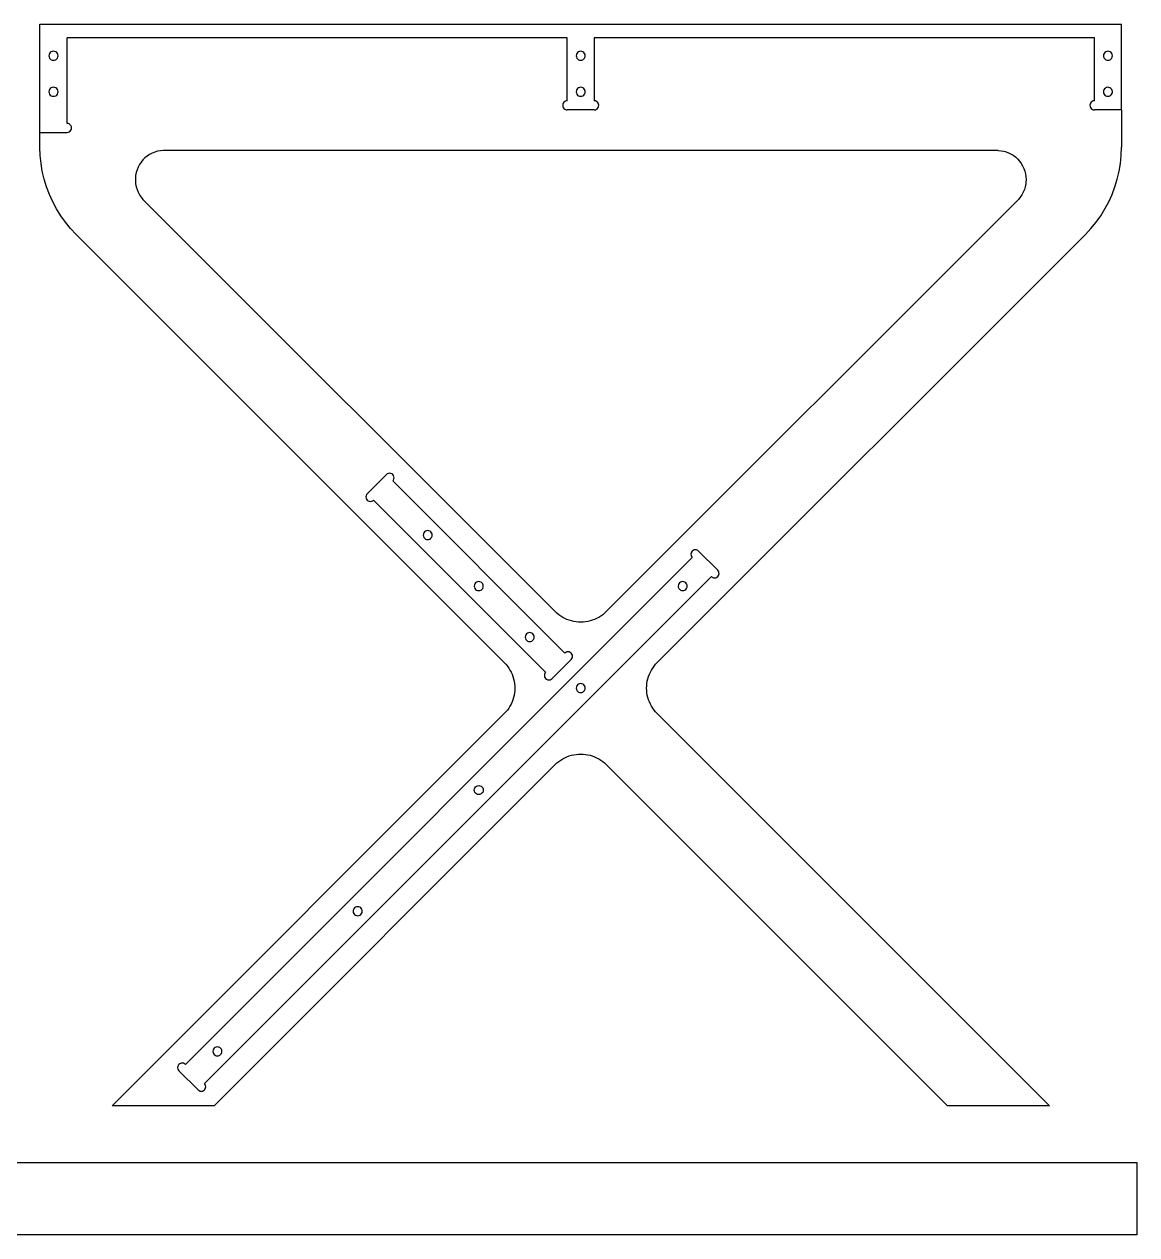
# Model space of a CAD drawing. Extents: x -30.7 to 30.7, y -35.1 to 35.1.
# Drawn here: x -0.21 to 30.65, y 1.54 to 35.12 of the extents above; entities that cross this region are included whole.
import ezdxf

# ---------------------------------------------------------------- set-up
doc = ezdxf.new("R2010")
doc.units = 0
doc.header["$MEASUREMENT"] = 0
doc.layers.get('0').update_dxf_attribs({"linetype": 'CONTINUOUS'})

msp = doc.modelspace()

# ---------------------------------------------------------------- linework, layer by layer
for p, q in [((0.225, 35.119), (30.225, 35.119)), ((0.225, 32.119), (0.225, 35.119)), ((30.225, 32.744), (30.225, 35.119)), ((0.975, 32.369), (0.975, 34.744)), ((14.85, 34.744), (0.975, 34.744)), ((14.85, 32.994), (14.85, 34.744)), ((15.6, 34.744), (15.6, 32.994)), ((29.475, 34.744), (15.6, 34.744)), ((29.475, 32.994), (29.475, 34.744)), ((0.479, 34.276), (0.475, 34.244)), ((0.492, 34.306), (0.479, 34.276)), ((0.511, 34.332), (0.492, 34.306)), ((0.537, 34.352), (0.511, 34.332)), ((0.567, 34.364), (0.537, 34.352)), ((0.6, 34.369), (0.567, 34.364)), ((0.632, 34.364), (0.6, 34.369)), ((0.662, 34.352), (0.632, 34.364)), ((0.688, 34.332), (0.662, 34.352)), ((0.708, 34.306), (0.688, 34.332)), ((0.721, 34.276), (0.708, 34.306)), ((0.725, 34.244), (0.721, 34.276)), ((15.104, 34.276), (15.1, 34.244)), ((15.117, 34.306), (15.104, 34.276)), ((15.136, 34.332), (15.117, 34.306)), ((15.162, 34.352), (15.136, 34.332)), ((15.192, 34.364), (15.162, 34.352)), ((15.225, 34.369), (15.192, 34.364)), ((15.257, 34.364), (15.225, 34.369)), ((15.287, 34.352), (15.257, 34.364)), ((15.313, 34.332), (15.287, 34.352)), ((15.333, 34.306), (15.313, 34.332)), ((15.346, 34.276), (15.333, 34.306)), ((15.35, 34.244), (15.346, 34.276)), ((29.729, 34.276), (29.725, 34.244)), ((29.742, 34.306), (29.729, 34.276)), ((29.761, 34.332), (29.742, 34.306)), ((29.787, 34.352), (29.761, 34.332)), ((29.817, 34.364), (29.787, 34.352)), ((29.85, 34.369), (29.817, 34.364)), ((29.882, 34.364), (29.85, 34.369)), ((29.912, 34.352), (29.882, 34.364)), ((29.938, 34.332), (29.912, 34.352)), ((29.958, 34.306), (29.938, 34.332)), ((29.971, 34.276), (29.958, 34.306)), ((29.975, 34.244), (29.971, 34.276)), ((0.475, 34.244), (0.479, 34.211)), ((0.479, 34.211), (0.492, 34.181)), ((0.492, 34.181), (0.511, 34.155)), ((0.511, 34.155), (0.537, 34.135)), ((0.537, 34.135), (0.567, 34.123)), ((0.567, 34.123), (0.6, 34.119)), ((0.6, 34.119), (0.632, 34.123)), ((0.632, 34.123), (0.662, 34.135)), ((0.662, 34.135), (0.688, 34.155)), ((0.688, 34.155), (0.708, 34.181)), ((0.708, 34.181), (0.721, 34.211)), ((0.721, 34.211), (0.725, 34.244)), ((15.1, 34.244), (15.104, 34.211)), ((15.104, 34.211), (15.117, 34.181)), ((15.117, 34.181), (15.136, 34.155)), ((15.136, 34.155), (15.162, 34.135)), ((15.162, 34.135), (15.192, 34.123)), ((15.192, 34.123), (15.225, 34.119)), ((15.225, 34.119), (15.257, 34.123)), ((15.257, 34.123), (15.287, 34.135)), ((15.287, 34.135), (15.313, 34.155)), ((15.313, 34.155), (15.333, 34.181)), ((15.333, 34.181), (15.346, 34.211)), ((15.346, 34.211), (15.35, 34.244)), ((29.725, 34.244), (29.729, 34.211)), ((29.729, 34.211), (29.742, 34.181)), ((29.742, 34.181), (29.761, 34.155)), ((29.761, 34.155), (29.787, 34.135)), ((29.787, 34.135), (29.817, 34.123)), ((29.817, 34.123), (29.85, 34.119)), ((29.85, 34.119), (29.882, 34.123)), ((29.882, 34.123), (29.912, 34.135)), ((29.912, 34.135), (29.938, 34.155)), ((29.938, 34.155), (29.958, 34.181)), ((29.958, 34.181), (29.971, 34.211)), ((29.971, 34.211), (29.975, 34.244)), ((0.479, 33.276), (0.475, 33.244)), ((0.475, 33.244), (0.479, 33.211)), ((0.492, 33.306), (0.479, 33.276)), ((0.511, 33.332), (0.492, 33.306)), ((0.537, 33.352), (0.511, 33.332)), ((0.567, 33.364), (0.537, 33.352)), ((0.6, 33.369), (0.567, 33.364)), ((0.632, 33.364), (0.6, 33.369)), ((0.662, 33.352), (0.632, 33.364)), ((0.688, 33.332), (0.662, 33.352)), ((0.708, 33.306), (0.688, 33.332)), ((0.721, 33.276), (0.708, 33.306)), ((0.725, 33.244), (0.721, 33.276)), ((0.721, 33.211), (0.725, 33.244)), ((15.104, 33.276), (15.1, 33.244)), ((15.1, 33.244), (15.104, 33.211)), ((15.117, 33.306), (15.104, 33.276)), ((15.136, 33.332), (15.117, 33.306)), ((15.162, 33.352), (15.136, 33.332)), ((15.192, 33.364), (15.162, 33.352)), ((15.225, 33.369), (15.192, 33.364)), ((15.257, 33.364), (15.225, 33.369)), ((15.287, 33.352), (15.257, 33.364)), ((15.313, 33.332), (15.287, 33.352)), ((15.333, 33.306), (15.313, 33.332)), ((15.346, 33.276), (15.333, 33.306)), ((15.35, 33.244), (15.346, 33.276)), ((15.346, 33.211), (15.35, 33.244)), ((29.728, 33.27), (29.725, 33.237)), ((29.739, 33.301), (29.728, 33.27)), ((29.757, 33.327), (29.739, 33.301)), ((29.782, 33.349), (29.757, 33.327)), ((29.811, 33.363), (29.782, 33.349)), ((29.844, 33.368), (29.811, 33.363)), ((29.876, 33.366), (29.844, 33.368)), ((29.907, 33.355), (29.876, 33.366)), ((29.934, 33.336), (29.907, 33.355)), ((29.955, 33.311), (29.934, 33.336)), ((29.969, 33.282), (29.955, 33.311)), ((29.975, 33.25), (29.969, 33.282)), ((29.972, 33.217), (29.975, 33.25)), ((0.479, 33.211), (0.492, 33.181)), ((0.492, 33.181), (0.511, 33.155)), ((0.511, 33.155), (0.537, 33.135)), ((0.537, 33.135), (0.567, 33.123)), ((0.567, 33.123), (0.6, 33.119)), ((0.6, 33.119), (0.632, 33.123)), ((0.632, 33.123), (0.662, 33.135)), ((0.662, 33.135), (0.688, 33.155)), ((0.688, 33.155), (0.708, 33.181)), ((0.708, 33.181), (0.721, 33.211)), ((14.742, 32.931), (14.729, 32.901)), ((14.761, 32.957), (14.742, 32.931)), ((14.787, 32.977), (14.761, 32.957)), ((14.817, 32.989), (14.787, 32.977)), ((14.85, 32.994), (14.817, 32.989)), ((15.104, 33.211), (15.117, 33.181)), ((15.117, 33.181), (15.136, 33.155)), ((15.136, 33.155), (15.162, 33.135)), ((15.162, 33.135), (15.192, 33.123)), ((15.192, 33.123), (15.225, 33.119)), ((15.225, 33.119), (15.257, 33.123)), ((15.257, 33.123), (15.287, 33.135)), ((15.287, 33.135), (15.313, 33.155)), ((15.313, 33.155), (15.333, 33.181)), ((15.333, 33.181), (15.346, 33.211)), ((15.632, 32.989), (15.6, 32.994)), ((15.662, 32.977), (15.632, 32.989)), ((15.688, 32.957), (15.662, 32.977)), ((15.708, 32.931), (15.688, 32.957)), ((15.721, 32.901), (15.708, 32.931)), ((29.367, 32.931), (29.354, 32.901)), ((29.386, 32.957), (29.367, 32.931)), ((29.412, 32.977), (29.386, 32.957)), ((29.442, 32.989), (29.412, 32.977)), ((29.475, 32.994), (29.442, 32.989)), ((29.725, 33.237), (29.731, 33.205)), ((29.731, 33.205), (29.745, 33.176)), ((29.745, 33.176), (29.766, 33.151)), ((29.766, 33.151), (29.793, 33.132)), ((29.793, 33.132), (29.823, 33.121)), ((29.823, 33.121), (29.856, 33.119)), ((29.856, 33.119), (29.888, 33.125)), ((29.888, 33.125), (29.918, 33.139)), ((29.918, 33.139), (29.942, 33.16)), ((29.942, 33.16), (29.961, 33.187)), ((29.961, 33.187), (29.972, 33.217)), ((14.729, 32.901), (14.725, 32.869)), ((14.725, 32.869), (14.729, 32.836)), ((14.729, 32.836), (14.742, 32.806)), ((14.742, 32.806), (14.761, 32.78)), ((14.761, 32.78), (14.787, 32.76)), ((14.787, 32.76), (14.817, 32.748)), ((14.817, 32.748), (14.85, 32.744)), ((15.6, 32.744), (14.85, 32.744)), ((15.6, 32.744), (15.632, 32.748)), ((15.632, 32.748), (15.662, 32.76)), ((15.662, 32.76), (15.688, 32.78)), ((15.688, 32.78), (15.708, 32.806)), ((15.708, 32.806), (15.721, 32.836)), ((15.725, 32.869), (15.721, 32.901)), ((15.721, 32.836), (15.725, 32.869)), ((29.354, 32.901), (29.35, 32.869)), ((29.35, 32.869), (29.354, 32.836)), ((29.354, 32.836), (29.367, 32.806)), ((29.367, 32.806), (29.386, 32.78)), ((29.386, 32.78), (29.412, 32.76)), ((29.412, 32.76), (29.442, 32.748)), ((29.442, 32.748), (29.475, 32.744)), ((30.225, 32.744), (29.475, 32.744)), ((30.225, 32.744), (30.225, 31.704)), ((1.007, 32.364), (0.975, 32.369)), ((1.037, 32.352), (1.007, 32.364)), ((1.063, 32.332), (1.037, 32.352)), ((1.083, 32.306), (1.063, 32.332)), ((1.096, 32.276), (1.083, 32.306)), ((1.1, 32.244), (1.096, 32.276)), ((1.096, 32.211), (1.1, 32.244)), ((0.225, 31.704), (0.225, 32.119)), ((0.225, 32.119), (0.975, 32.119)), ((0.975, 32.119), (1.007, 32.123)), ((1.007, 32.123), (1.037, 32.135)), ((1.037, 32.135), (1.063, 32.155)), ((1.063, 32.155), (1.083, 32.181)), ((1.083, 32.181), (1.096, 32.211)), ((0.232, 31.481), (0.225, 31.704)), ((3.41, 31.573), (3.336, 31.543)), ((3.487, 31.596), (3.41, 31.573)), ((3.565, 31.611), (3.487, 31.596)), ((3.645, 31.619), (3.565, 31.611)), ((26.805, 31.619), (3.645, 31.619)), ((26.805, 31.619), (26.884, 31.611)), ((26.884, 31.611), (26.963, 31.596)), ((26.963, 31.596), (27.001, 31.585)), ((27.001, 31.585), (27.077, 31.559)), ((30.217, 31.481), (30.225, 31.704)), ((0.254, 31.259), (0.232, 31.481)), ((0.29, 31.038), (0.254, 31.259)), ((3.03, 31.292), (2.986, 31.226)), ((3.081, 31.354), (3.03, 31.292)), ((3.138, 31.41), (3.081, 31.354)), ((3.199, 31.461), (3.138, 31.41)), ((3.266, 31.505), (3.199, 31.461)), ((3.336, 31.543), (3.266, 31.505)), ((27.077, 31.559), (27.149, 31.525)), ((27.149, 31.525), (27.217, 31.484)), ((27.217, 31.484), (27.282, 31.436)), ((27.282, 31.436), (27.341, 31.383)), ((27.341, 31.383), (27.395, 31.323)), ((27.395, 31.323), (27.442, 31.259)), ((27.442, 31.259), (27.484, 31.191)), ((30.159, 31.038), (30.196, 31.259)), ((30.196, 31.259), (30.217, 31.481)), ((0.341, 30.821), (0.29, 31.038)), ((2.879, 30.926), (2.874, 30.887)), ((2.894, 31.005), (2.879, 30.926)), ((2.918, 31.081), (2.894, 31.005)), ((2.948, 31.155), (2.918, 31.081)), ((2.986, 31.226), (2.948, 31.155)), ((27.484, 31.191), (27.518, 31.119)), ((27.518, 31.119), (27.545, 31.043)), ((27.545, 31.043), (27.564, 30.966)), ((27.564, 30.966), (27.576, 30.887)), ((30.108, 30.821), (30.159, 31.038)), ((0.406, 30.607), (0.341, 30.821)), ((0.485, 30.398), (0.406, 30.607)), ((2.874, 30.887), (2.87, 30.807)), ((2.87, 30.807), (2.871, 30.767)), ((2.871, 30.767), (2.879, 30.687)), ((2.879, 30.687), (2.895, 30.609)), ((2.895, 30.609), (2.918, 30.533)), ((27.555, 30.609), (27.531, 30.533)), ((27.57, 30.687), (27.555, 30.609)), ((27.575, 30.727), (27.57, 30.687)), ((27.579, 30.807), (27.575, 30.727)), ((27.576, 30.887), (27.579, 30.807)), ((29.965, 30.398), (30.044, 30.607)), ((30.044, 30.607), (30.108, 30.821)), ((0.577, 30.194), (0.485, 30.398)), ((2.918, 30.533), (2.949, 30.459)), ((2.949, 30.459), (2.967, 30.423)), ((2.967, 30.423), (3.008, 30.355)), ((3.008, 30.355), (3.031, 30.322)), ((3.031, 30.322), (3.082, 30.261)), ((14.518, 18.826), (3.082, 30.261)), ((27.367, 30.261), (15.932, 18.826)), ((27.418, 30.322), (27.367, 30.261)), ((27.463, 30.389), (27.418, 30.322)), ((27.501, 30.459), (27.463, 30.389)), ((27.531, 30.533), (27.501, 30.459)), ((29.873, 30.194), (29.965, 30.398)), ((0.682, 29.997), (0.577, 30.194)), ((0.8, 29.807), (0.682, 29.997)), ((29.649, 29.807), (29.767, 29.997)), ((29.767, 29.997), (29.873, 30.194)), ((0.93, 29.626), (0.8, 29.807)), ((1.072, 29.453), (0.93, 29.626)), ((29.378, 29.453), (29.519, 29.626)), ((29.519, 29.626), (29.649, 29.807)), ((1.225, 29.29), (1.072, 29.453)), ((13.103, 17.411), (1.225, 29.29)), ((17.346, 17.411), (29.225, 29.29)), ((29.225, 29.29), (29.378, 29.453)), ((9.834, 22.626), (9.303, 22.096)), ((9.86, 22.645), (9.834, 22.626)), ((9.89, 22.658), (9.86, 22.645)), ((9.922, 22.662), (9.89, 22.658)), ((9.955, 22.658), (9.922, 22.662)), ((9.985, 22.645), (9.955, 22.658)), ((10.011, 22.626), (9.985, 22.645)), ((10.031, 22.6), (10.011, 22.626)), ((10.043, 22.569), (10.031, 22.6)), ((10.031, 22.475), (10.043, 22.505)), ((10.047, 22.537), (10.043, 22.569)), ((10.043, 22.505), (10.047, 22.537)), ((10.011, 22.449), (10.031, 22.475)), ((14.784, 17.676), (10.011, 22.449)), ((9.27, 22.04), (9.266, 22.008)), ((9.266, 22.008), (9.27, 21.975)), ((9.283, 22.07), (9.27, 22.04)), ((9.27, 21.975), (9.283, 21.945)), ((9.303, 22.096), (9.283, 22.07)), ((9.283, 21.945), (9.303, 21.919)), ((9.303, 21.919), (9.329, 21.899)), ((9.329, 21.899), (9.359, 21.887)), ((9.359, 21.887), (9.391, 21.883)), ((9.391, 21.883), (9.423, 21.887)), ((9.423, 21.887), (9.454, 21.899)), ((9.454, 21.899), (9.48, 21.919)), ((9.48, 21.919), (14.252, 17.146)), ((10.861, 20.979), (10.857, 20.947)), ((10.857, 20.947), (10.861, 20.915)), ((10.874, 21.009), (10.861, 20.979)), ((10.861, 20.915), (10.874, 20.884)), ((10.894, 21.035), (10.874, 21.009)), ((10.874, 20.884), (10.894, 20.859)), ((10.92, 21.055), (10.894, 21.035)), ((10.894, 20.859), (10.92, 20.839)), ((10.95, 21.068), (10.92, 21.055)), ((10.92, 20.839), (10.95, 20.826)), ((10.982, 21.072), (10.95, 21.068)), ((10.95, 20.826), (10.982, 20.822)), ((11.014, 21.068), (10.982, 21.072)), ((10.982, 20.822), (11.014, 20.826)), ((11.045, 21.055), (11.014, 21.068)), ((11.014, 20.826), (11.045, 20.839)), ((11.071, 21.035), (11.045, 21.055)), ((11.045, 20.839), (11.071, 20.859)), ((11.09, 21.009), (11.071, 21.035)), ((11.071, 20.859), (11.09, 20.884)), ((11.103, 20.979), (11.09, 21.009)), ((11.09, 20.884), (11.103, 20.915)), ((11.107, 20.947), (11.103, 20.979)), ((11.103, 20.915), (11.107, 20.947)), ((18.318, 20.505), (18.298, 20.479)), ((18.344, 20.525), (18.318, 20.505)), ((18.374, 20.537), (18.344, 20.525)), ((18.407, 20.542), (18.374, 20.537)), ((18.439, 20.537), (18.407, 20.542)), ((18.469, 20.525), (18.439, 20.537)), ((18.495, 20.505), (18.469, 20.525)), ((18.495, 20.505), (19.025, 19.975)), ((4.258, 6.268), (18.318, 20.328)), ((18.286, 20.449), (18.282, 20.417)), ((18.282, 20.417), (18.286, 20.384)), ((18.298, 20.479), (18.286, 20.449)), ((18.286, 20.384), (18.298, 20.354)), ((18.298, 20.354), (18.318, 20.328)), ((19.045, 19.949), (19.025, 19.975)), ((19.025, 19.798), (19.045, 19.824)), ((19.058, 19.919), (19.045, 19.949)), ((19.045, 19.824), (19.058, 19.854)), ((19.062, 19.886), (19.058, 19.919)), ((19.058, 19.854), (19.062, 19.886)), ((18.849, 19.798), (4.788, 5.737)), ((12.276, 19.565), (12.271, 19.533)), ((12.271, 19.533), (12.276, 19.5)), ((12.288, 19.595), (12.276, 19.565)), ((12.276, 19.5), (12.288, 19.47)), ((12.308, 19.621), (12.288, 19.595)), ((12.334, 19.641), (12.308, 19.621)), ((12.364, 19.653), (12.334, 19.641)), ((12.396, 19.658), (12.364, 19.653)), ((12.429, 19.653), (12.396, 19.658)), ((12.459, 19.641), (12.429, 19.653)), ((12.485, 19.621), (12.459, 19.641)), ((12.505, 19.595), (12.485, 19.621)), ((12.517, 19.565), (12.505, 19.595)), ((12.505, 19.47), (12.517, 19.5)), ((12.521, 19.533), (12.517, 19.565)), ((12.517, 19.5), (12.521, 19.533)), ((17.933, 19.566), (17.928, 19.534)), ((17.928, 19.534), (17.932, 19.501)), ((17.932, 19.501), (17.945, 19.471)), ((17.945, 19.596), (17.933, 19.566)), ((17.965, 19.622), (17.945, 19.596)), ((17.991, 19.641), (17.965, 19.622)), ((18.022, 19.654), (17.991, 19.641)), ((18.054, 19.658), (18.022, 19.654)), ((18.086, 19.653), (18.054, 19.658)), ((18.116, 19.641), (18.086, 19.653)), ((18.142, 19.621), (18.116, 19.641)), ((18.162, 19.595), (18.142, 19.621)), ((18.161, 19.47), (18.174, 19.5)), ((18.174, 19.564), (18.162, 19.595)), ((18.178, 19.532), (18.174, 19.564)), ((18.174, 19.5), (18.178, 19.532)), ((18.849, 19.798), (18.875, 19.778)), ((18.875, 19.778), (18.905, 19.766)), ((18.905, 19.766), (18.937, 19.761)), ((18.937, 19.761), (18.969, 19.766)), ((18.969, 19.766), (19, 19.778)), ((19, 19.778), (19.025, 19.798)), ((12.288, 19.47), (12.308, 19.444)), ((12.308, 19.444), (12.334, 19.424)), ((12.334, 19.424), (12.364, 19.412)), ((12.364, 19.412), (12.396, 19.408)), ((12.396, 19.408), (12.429, 19.412)), ((12.429, 19.412), (12.459, 19.424)), ((12.459, 19.424), (12.485, 19.444)), ((12.485, 19.444), (12.505, 19.47)), ((17.945, 19.471), (17.964, 19.445)), ((17.964, 19.445), (17.99, 19.425)), ((17.99, 19.425), (18.02, 19.412)), ((18.02, 19.412), (18.052, 19.408)), ((18.052, 19.408), (18.085, 19.412)), ((18.085, 19.412), (18.115, 19.424)), ((18.115, 19.424), (18.141, 19.444)), ((18.141, 19.444), (18.161, 19.47)), ((14.565, 18.781), (14.518, 18.826)), ((15.932, 18.826), (15.884, 18.781)), ((14.616, 18.739), (14.565, 18.781)), ((14.669, 18.701), (14.616, 18.739)), ((14.725, 18.667), (14.669, 18.701)), ((14.782, 18.636), (14.725, 18.667)), ((14.842, 18.609), (14.782, 18.636)), ((14.903, 18.586), (14.842, 18.609)), ((14.966, 18.567), (14.903, 18.586)), ((15.03, 18.552), (14.966, 18.567)), ((15.094, 18.541), (15.03, 18.552)), ((15.159, 18.535), (15.094, 18.541)), ((15.225, 18.533), (15.159, 18.535)), ((15.29, 18.535), (15.225, 18.533)), ((15.355, 18.541), (15.29, 18.535)), ((15.42, 18.552), (15.355, 18.541)), ((15.484, 18.567), (15.42, 18.552)), ((15.546, 18.586), (15.484, 18.567)), ((15.607, 18.609), (15.546, 18.586)), ((15.667, 18.636), (15.607, 18.609)), ((15.725, 18.667), (15.667, 18.636)), ((15.78, 18.701), (15.725, 18.667)), ((15.834, 18.739), (15.78, 18.701)), ((15.884, 18.781), (15.834, 18.739)), ((13.69, 18.151), (13.686, 18.119)), ((13.702, 18.181), (13.69, 18.151)), ((13.722, 18.207), (13.702, 18.181)), ((13.748, 18.227), (13.722, 18.207)), ((13.778, 18.239), (13.748, 18.227)), ((13.811, 18.244), (13.778, 18.239)), ((13.843, 18.239), (13.811, 18.244)), ((13.873, 18.227), (13.843, 18.239)), ((13.899, 18.207), (13.873, 18.227)), ((13.919, 18.181), (13.899, 18.207)), ((13.931, 18.151), (13.919, 18.181)), ((13.936, 18.119), (13.931, 18.151)), ((13.686, 18.119), (13.69, 18.086)), ((13.69, 18.086), (13.702, 18.056)), ((13.702, 18.056), (13.722, 18.03)), ((13.722, 18.03), (13.748, 18.01)), ((13.748, 18.01), (13.778, 17.998)), ((13.778, 17.998), (13.811, 17.994)), ((13.811, 17.994), (13.843, 17.998)), ((13.843, 17.998), (13.873, 18.01)), ((13.873, 18.01), (13.899, 18.03)), ((13.899, 18.03), (13.919, 18.056)), ((13.919, 18.056), (13.931, 18.086)), ((13.931, 18.086), (13.936, 18.119)), ((14.429, 16.969), (14.96, 17.499)), ((14.809, 17.696), (14.784, 17.676)), ((14.84, 17.708), (14.809, 17.696)), ((14.872, 17.712), (14.84, 17.708)), ((14.904, 17.708), (14.872, 17.712)), ((14.934, 17.696), (14.904, 17.708)), ((14.96, 17.676), (14.934, 17.696)), ((14.98, 17.65), (14.96, 17.676)), ((14.96, 17.499), (14.98, 17.525)), ((14.993, 17.62), (14.98, 17.65)), ((14.98, 17.525), (14.993, 17.555)), ((14.997, 17.587), (14.993, 17.62)), ((14.993, 17.555), (14.997, 17.587)), ((13.103, 17.411), (13.148, 17.364)), ((13.148, 17.364), (13.19, 17.313)), ((13.19, 17.313), (13.228, 17.26)), ((13.228, 17.26), (13.262, 17.204)), ((13.262, 17.204), (13.293, 17.147)), ((13.293, 17.147), (13.32, 17.087)), ((14.252, 17.146), (14.233, 17.12)), ((17.129, 17.087), (17.156, 17.147)), ((17.156, 17.147), (17.187, 17.204)), ((17.187, 17.204), (17.222, 17.26)), ((17.222, 17.26), (17.26, 17.313)), ((17.26, 17.313), (17.301, 17.364)), ((17.301, 17.364), (17.346, 17.411)), ((13.32, 17.087), (13.343, 17.026)), ((13.343, 17.026), (13.362, 16.963)), ((13.362, 16.963), (13.377, 16.899)), ((13.377, 16.899), (13.388, 16.835)), ((13.388, 16.835), (13.394, 16.77)), ((14.22, 17.09), (14.216, 17.058)), ((14.216, 17.058), (14.22, 17.026)), ((14.233, 17.12), (14.22, 17.09)), ((14.22, 17.026), (14.233, 16.995)), ((14.233, 16.995), (14.252, 16.969)), ((14.252, 16.969), (14.278, 16.95)), ((14.278, 16.95), (14.309, 16.937)), ((14.309, 16.937), (14.341, 16.933)), ((14.341, 16.933), (14.373, 16.937)), ((14.373, 16.937), (14.403, 16.95)), ((14.403, 16.95), (14.429, 16.969)), ((15.136, 16.793), (15.117, 16.767)), ((15.162, 16.813), (15.136, 16.793)), ((15.192, 16.825), (15.162, 16.813)), ((15.225, 16.829), (15.192, 16.825)), ((15.257, 16.825), (15.225, 16.829)), ((15.287, 16.813), (15.257, 16.825)), ((15.313, 16.793), (15.287, 16.813)), ((15.333, 16.767), (15.313, 16.793)), ((17.055, 16.77), (17.062, 16.835)), ((17.062, 16.835), (17.072, 16.899)), ((17.072, 16.899), (17.087, 16.963)), ((17.087, 16.963), (17.106, 17.026)), ((17.106, 17.026), (17.129, 17.087)), ((13.377, 16.509), (13.362, 16.446)), ((13.388, 16.574), (13.377, 16.509)), ((13.394, 16.639), (13.388, 16.574)), ((13.394, 16.77), (13.396, 16.704)), ((13.396, 16.704), (13.394, 16.639)), ((15.104, 16.737), (15.1, 16.704)), ((15.1, 16.704), (15.104, 16.672)), ((15.117, 16.767), (15.104, 16.737)), ((15.104, 16.672), (15.117, 16.642)), ((15.117, 16.642), (15.136, 16.616)), ((15.136, 16.616), (15.162, 16.596)), ((15.162, 16.596), (15.192, 16.584)), ((15.192, 16.584), (15.225, 16.579)), ((15.225, 16.579), (15.257, 16.584)), ((15.257, 16.584), (15.287, 16.596)), ((15.287, 16.596), (15.313, 16.616)), ((15.313, 16.616), (15.333, 16.642)), ((15.346, 16.737), (15.333, 16.767)), ((15.333, 16.642), (15.346, 16.672)), ((15.35, 16.704), (15.346, 16.737)), ((15.346, 16.672), (15.35, 16.704)), ((17.053, 16.704), (17.055, 16.77)), ((17.055, 16.639), (17.053, 16.704)), ((17.062, 16.574), (17.055, 16.639)), ((17.072, 16.509), (17.062, 16.574)), ((17.087, 16.446), (17.072, 16.509)), ((13.228, 16.149), (13.19, 16.096)), ((13.262, 16.204), (13.228, 16.149)), ((13.293, 16.262), (13.262, 16.204)), ((13.32, 16.322), (13.293, 16.262)), ((13.343, 16.383), (13.32, 16.322)), ((13.362, 16.446), (13.343, 16.383)), ((17.106, 16.383), (17.087, 16.446)), ((17.129, 16.322), (17.106, 16.383)), ((17.156, 16.262), (17.129, 16.322)), ((17.187, 16.204), (17.156, 16.262)), ((17.222, 16.149), (17.187, 16.204)), ((17.26, 16.096), (17.222, 16.149)), ((13.103, 15.997), (2.225, 5.119)), ((13.148, 16.045), (13.103, 15.997)), ((13.19, 16.096), (13.148, 16.045)), ((17.301, 16.045), (17.26, 16.096)), ((17.346, 15.997), (17.301, 16.045)), ((17.346, 15.997), (28.225, 5.119)), ((14.782, 14.773), (14.842, 14.8)), ((14.842, 14.8), (14.903, 14.823)), ((14.903, 14.823), (14.966, 14.842)), ((14.966, 14.842), (15.03, 14.857)), ((15.03, 14.857), (15.094, 14.867)), ((15.094, 14.867), (15.159, 14.874)), ((15.159, 14.874), (15.225, 14.876)), ((15.225, 14.876), (15.29, 14.874)), ((15.29, 14.874), (15.355, 14.867)), ((15.355, 14.867), (15.42, 14.857)), ((15.42, 14.857), (15.484, 14.842)), ((15.484, 14.842), (15.546, 14.823)), ((15.546, 14.823), (15.607, 14.8)), ((15.607, 14.8), (15.667, 14.773)), ((14.518, 14.583), (5.053, 5.119)), ((14.518, 14.583), (14.565, 14.628)), ((14.565, 14.628), (14.616, 14.669)), ((14.616, 14.669), (14.669, 14.707)), ((14.669, 14.707), (14.725, 14.742)), ((14.725, 14.742), (14.782, 14.773)), ((15.667, 14.773), (15.725, 14.742)), ((15.725, 14.742), (15.78, 14.707)), ((15.78, 14.707), (15.834, 14.669)), ((15.834, 14.669), (15.884, 14.628)), ((15.884, 14.628), (15.932, 14.583)), ((25.396, 5.119), (15.932, 14.583)), ((12.271, 13.876), (12.276, 13.908)), ((12.276, 13.844), (12.271, 13.876)), ((12.276, 13.908), (12.288, 13.938)), ((12.288, 13.813), (12.276, 13.844)), ((12.288, 13.938), (12.308, 13.964)), ((12.308, 13.787), (12.288, 13.813)), ((12.308, 13.964), (12.334, 13.984)), ((12.334, 13.768), (12.308, 13.787)), ((12.334, 13.984), (12.364, 13.997)), ((12.364, 13.755), (12.334, 13.768)), ((12.364, 13.997), (12.396, 14.001)), ((12.396, 14.001), (12.429, 13.997)), ((12.429, 13.997), (12.459, 13.984)), ((12.459, 13.768), (12.429, 13.755)), ((12.459, 13.984), (12.485, 13.964)), ((12.485, 13.787), (12.459, 13.768)), ((12.485, 13.964), (12.505, 13.938)), ((12.505, 13.813), (12.485, 13.787)), ((12.505, 13.938), (12.517, 13.908)), ((12.517, 13.844), (12.505, 13.813)), ((12.517, 13.908), (12.521, 13.876)), ((12.521, 13.876), (12.517, 13.844)), ((12.396, 13.751), (12.364, 13.755)), ((12.429, 13.755), (12.396, 13.751)), ((8.917, 10.549), (8.913, 10.517)), ((8.913, 10.517), (8.917, 10.485)), ((8.929, 10.58), (8.917, 10.549)), ((8.917, 10.485), (8.929, 10.455)), ((8.949, 10.606), (8.929, 10.58)), ((8.929, 10.455), (8.949, 10.429)), ((8.975, 10.625), (8.949, 10.606)), ((8.949, 10.429), (8.975, 10.409)), ((9.005, 10.638), (8.975, 10.625)), ((8.975, 10.409), (9.005, 10.396)), ((9.038, 10.642), (9.005, 10.638)), ((9.07, 10.638), (9.038, 10.642)), ((9.1, 10.625), (9.07, 10.638)), ((9.07, 10.396), (9.1, 10.409)), ((9.126, 10.606), (9.1, 10.625)), ((9.1, 10.409), (9.126, 10.429)), ((9.146, 10.58), (9.126, 10.606)), ((9.126, 10.429), (9.146, 10.455)), ((9.158, 10.549), (9.146, 10.58)), ((9.146, 10.455), (9.158, 10.485)), ((9.163, 10.517), (9.158, 10.549)), ((9.158, 10.485), (9.163, 10.517)), ((9.005, 10.396), (9.038, 10.392)), ((9.038, 10.392), (9.07, 10.396)), ((5.06, 6.716), (5.04, 6.691)), ((5.086, 6.736), (5.06, 6.716)), ((5.116, 6.749), (5.086, 6.736)), ((5.148, 6.753), (5.116, 6.749)), ((5.181, 6.749), (5.148, 6.753)), ((5.211, 6.736), (5.181, 6.749)), ((5.237, 6.716), (5.211, 6.736)), ((5.257, 6.691), (5.237, 6.716)), ((5.028, 6.66), (5.023, 6.628)), ((5.023, 6.628), (5.028, 6.596)), ((5.04, 6.691), (5.028, 6.66)), ((5.028, 6.596), (5.04, 6.566)), ((5.04, 6.566), (5.06, 6.54)), ((5.06, 6.54), (5.086, 6.52)), ((5.086, 6.52), (5.116, 6.507)), ((5.116, 6.507), (5.148, 6.503)), ((5.148, 6.503), (5.181, 6.507)), ((5.181, 6.507), (5.211, 6.52)), ((5.211, 6.52), (5.237, 6.54)), ((5.237, 6.54), (5.257, 6.566)), ((5.269, 6.66), (5.257, 6.691)), ((5.257, 6.566), (5.269, 6.596)), ((5.273, 6.628), (5.269, 6.66)), ((5.269, 6.596), (5.273, 6.628)), ((4.049, 6.212), (4.044, 6.179)), ((4.044, 6.179), (4.049, 6.147)), ((4.061, 6.242), (4.049, 6.212)), ((4.049, 6.147), (4.061, 6.117)), ((4.081, 6.268), (4.061, 6.242)), ((4.061, 6.117), (4.081, 6.091)), ((4.107, 6.287), (4.081, 6.268)), ((4.611, 5.56), (4.081, 6.091)), ((4.137, 6.3), (4.107, 6.287)), ((4.169, 6.304), (4.137, 6.3)), ((4.202, 6.3), (4.169, 6.304)), ((4.232, 6.287), (4.202, 6.3)), ((4.258, 6.268), (4.232, 6.287)), ((4.808, 5.711), (4.788, 5.737)), ((4.82, 5.681), (4.808, 5.711)), ((4.611, 5.56), (4.637, 5.541)), ((4.637, 5.541), (4.667, 5.528)), ((4.667, 5.528), (4.7, 5.524)), ((4.7, 5.524), (4.732, 5.528)), ((4.732, 5.528), (4.762, 5.541)), ((4.762, 5.541), (4.788, 5.56)), ((4.788, 5.56), (4.808, 5.586)), ((4.808, 5.586), (4.82, 5.617)), ((4.825, 5.649), (4.82, 5.681)), ((4.82, 5.617), (4.825, 5.649)), ((5.053, 5.119), (2.225, 5.119)), ((28.225, 5.119), (25.396, 5.119)), ((-22.6, 3.542), (30.65, 3.542)), ((30.65, 3.542), (30.65, 1.542)), ((30.65, 1.542), (-22.6, 1.542))]:
    msp.add_line(p, q)

doc.saveas('drawing.dxf')
